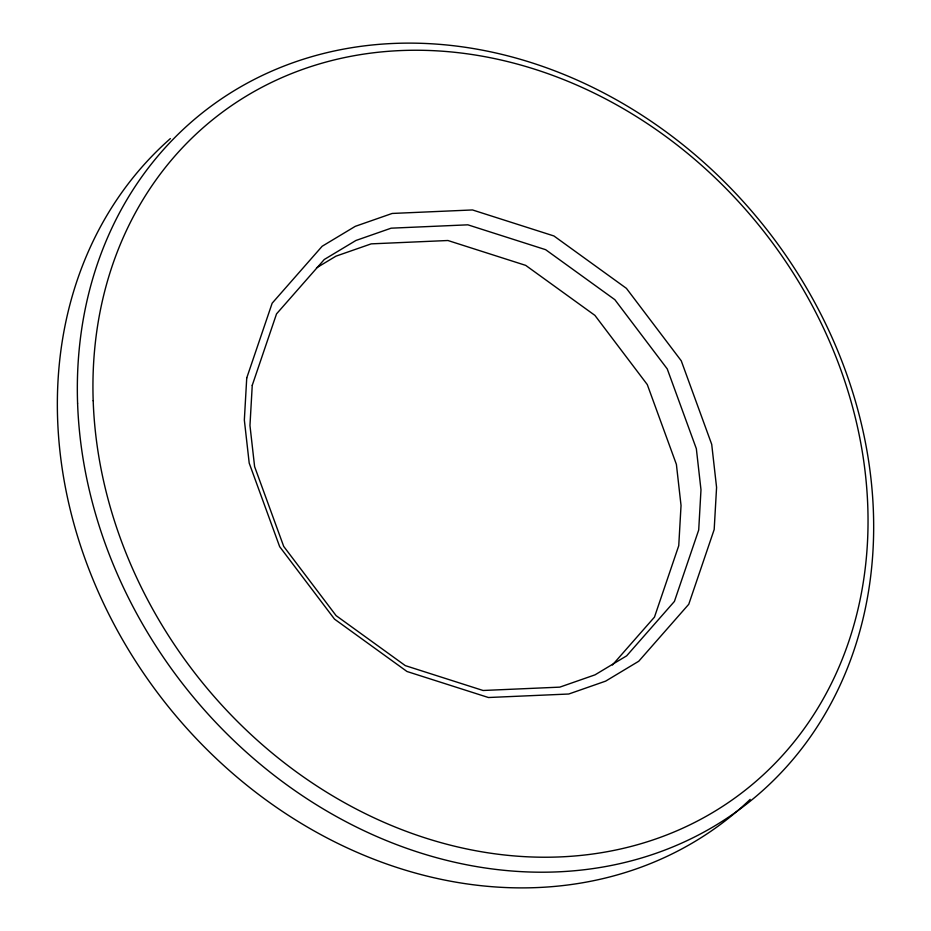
<?xml version="1.0" encoding="UTF-8"?>
<svg xmlns="http://www.w3.org/2000/svg" width="931" height="931" viewBox="0 0 931 931"><rect width="100%" height="100%" fill="white"/><g stroke="black" fill="none" stroke-linecap="round" stroke-linejoin="round"><path stroke-width="1.4" d="M612.435 664.99L654.47 617.113L678.746 545.694L681.038 505.486L676.395 464.383L647.289 384.584L594.909 315.376L525.689 265.37L447.916 240.512L371.201 243.864L335.975 256.153L316.505 267.86M750.188 799.368A439.874 369.991 51.8 0 1 182.674 723.701A439.874 369.991 51.8 0 1 170.385 138.579M246.738 377.951L244.341 420.056L249.205 463.114L279.661 546.66L334.508 619.115L407.01 671.507L488.438 697.517L568.748 694.014L605.65 681.131L638.771 661.219L688.765 604.266L714.182 529.53L716.579 487.413L711.715 444.355L681.259 360.809L626.412 288.354L553.922 235.962L472.483 209.952L392.172 213.455L355.27 226.338L322.149 246.261L272.155 303.203L246.738 377.951M252.254 385.306L249.962 425.514L254.605 466.617L283.711 546.416L336.091 615.624L405.311 665.63L483.084 690.488L559.799 687.136L595.025 674.847L626.656 655.831L674.416 601.426L698.704 530.007L700.985 489.799L696.341 448.695L667.236 368.897L614.856 299.689L545.636 249.683L467.862 224.825L391.148 228.176L355.921 240.477L324.291 259.481L276.53 313.887L252.254 385.306M93.181 400.737A428.144 360.122 51.8 0 0 686.077 826.658A428.144 360.122 51.8 0 0 662.127 133.808A428.144 360.122 51.8 0 0 93.181 400.737M77.587 403.216A439.874 369.991 51.8 0 0 686.729 840.798A439.874 369.991 51.8 0 0 662.104 128.955A439.874 369.991 51.8 0 0 77.587 403.216"/></g></svg>
